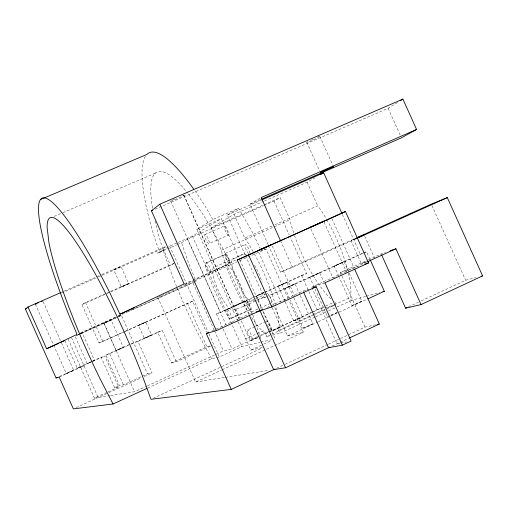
<?xml version="1.0" encoding="UTF-8"?>
<svg xmlns="http://www.w3.org/2000/svg" width="508" height="508" viewBox="0 0 508 508"><rect width="100%" height="100%" fill="white"/><g stroke="black" fill="none" stroke-linecap="round" stroke-linejoin="round"><path stroke-width="0.38" stroke-dasharray="2.54 1.91" d="M314.947 317.157L279.927 333.286L278.632 330.39L279.063 327.908A65.672 16.123 65.8 0 0 275.876 306.851M365.627 296.45L351.39 300.38L350.107 297.517L350.768 294.957A64.954 18.923 65.7 0 0 348.183 272.11M113.703 269.824L121.018 266.541L128.664 283.667L125.343 285.236L121.342 286.944L113.703 269.824L121.018 266.541M349.225 273.171L361.791 301.161L357.156 303.517L351.898 305.562L339.331 277.578M351.898 305.562L361.791 301.161M324.504 283.572L319.653 272.764L309.734 277.19L327.508 316.814L328.809 316.027M300.241 295.504L312.89 323.717L308.058 326.168L302.933 328.155L290.29 299.942M121.342 286.944L128.664 283.667M302.933 328.155L312.89 323.717M355.441 238.576L350.99 240.665L361.334 263.684L365.747 261.499M293.872 297.923L302.457 317.087L298.209 319.208L293.757 320.961L285.172 301.803M293.757 320.961L302.457 317.087M272.205 307.804L280.816 327.031L272.688 330.765L272.091 330.918L263.157 310.979M272.091 330.918L280.816 327.031M247.307 302.482L247.053 302.698A5.207 1.245 65.5 0 0 249.955 310.75L250.552 311.468A5.207 1.245 65.5 0 0 251.53 309.442A5.207 1.245 65.5 0 0 248.215 303.009L247.307 302.482L255.118 298.939M241.319 320.935L250.273 340.944L257.753 337.445M348.901 272.453L344.062 261.684L334.181 266.097L339.014 276.86M334.181 266.097L344.062 261.684M319.653 272.764L309.734 277.19M299.917 294.78L295.053 283.928L285.102 288.373L289.966 299.225M293.554 297.212L286.868 282.308L278.174 286.195L284.855 301.092M278.174 286.195L286.868 282.308M262.839 310.267L256.464 296.024L263.906 292.627M102.165 275.292L162.998 248.571L166.561 246.348M155.048 209.188L388.131 108.312L398.202 102.038M145.402 156.356A155.264 34.404 65.8 0 0 155.346 240.195L159.614 252.368L169.761 246.107L192.411 236.15L221.386 218.624L239.547 259.182M237.903 321.177L196.837 229.394L212.82 219.526L238.487 208.28L251.352 230.295L260.147 248.247M234.607 305.93L243.351 302.025L234.607 305.93L240.043 318.078M337.331 312.522L331.406 315.366M177.305 244.589L181.546 242.729L187.56 239.09L263.227 205.829M245.154 254.857L227.317 215.036L238.487 208.28M124.549 331.762L99.054 342.995L81.953 304.616L85.458 302.52L110.122 291.617M268.161 244.678L250.019 204.203L260.515 197.936M249.504 314.16A65.672 16.123 65.8 0 1 222.288 254.165L221.31 250.215L211.303 227.851L234.074 214.281L263.773 201.251M263.95 205.518L274.041 201.079L280.111 197.618L290.036 219.735L290.881 223.698A64.954 18.923 65.7 0 0 294.176 234.537M264.497 200.933L307.086 182.239L315.055 177.698M108.998 320.986L111.125 320.046L123.317 347.389L116.116 350.628L103.899 323.279L107.137 321.818M110.763 291.871L170.536 265.43L174.187 263.411M111.1 320.059L107.886 321.5M142.45 323.577L145.815 322.104L151.613 335.083L144.329 338.353L138.487 325.374L141.491 324.002M144.329 338.353L151.613 335.083M116.084 350.622L123.317 347.389M76.498 335.547L82.302 332.918L94.539 360.388L93.18 361.048M61.449 342.824L73.666 370.275L66.269 373.615L53.721 345.415M75.368 336.887L87.274 363.633L90.367 362.185M66.269 373.615L73.673 370.294M333.769 277.743L334.772 277.247M145.815 322.104L138.538 325.361M257.734 337.782L250.273 340.944M246.228 254.73A23.895 5.944 65.7 0 0 243.415 254.044L213.817 267.557A23.305 5.347 65.8 0 0 218.446 290.817A23.305 5.347 65.8 0 0 232.848 310.096L243.319 306.559L255.937 300.831M243.415 254.044L232.981 259.017A23.235 5.62 65.8 0 0 237.344 282.321A23.235 5.62 65.8 0 0 251.968 301.428L262.947 297.65A23.895 5.944 65.7 0 0 264.471 293.732M77.927 334.632L80.073 333.623M80.791 333.292L117.367 316.459M184.772 284.594L226.752 264.935L248.806 314.204L251.79 313.271M332.073 346.075L348.507 338.411M263.906 292.779L256.464 296.024M276.498 368.313L284.41 364.63M285.128 364.3L327.552 344.545M328.27 344.208L339.769 338.849M340.493 338.519L364.935 327.133L375.533 324.853M408.451 306.87L418.452 302.216M421.31 300.882L465.607 280.257L475.952 277.597M118.135 316.935L121.469 315.392L147.536 373.844L152.083 372.866L138.062 341.427L129.546 344.329L105.835 355.041L119.456 385.61L123.501 384.835L147.536 373.844M194.208 282.124L196.044 281.273L188.659 263.398L181.546 242.729M288.188 298.52L265.97 248.945L261.499 251.009L260.483 248.939M157.734 297.256L195.599 382.054L221.456 370.11M222.174 369.78L303.327 332.283L288.512 299.237M284.289 300.222L285.915 299.472M278.632 330.39L312.223 314.941M312.941 314.611L324.377 309.347M327.235 308.032L333.667 305.073M334.378 304.749L350.107 297.517M251.663 317.462A65.672 16.123 65.8 0 0 263.214 331.94L265.455 333.699L266.713 336.506L271.005 334.531M271.723 334.207L313.906 314.795M314.623 314.471L335.356 304.933M315.659 316.833L327.806 311.239M328.524 310.909L336.385 307.289M337.096 306.959L351.39 300.38M238.227 321.894L250.838 350.082L263.03 344.462M263.741 344.132L271.634 340.493M362.972 253.352L269.5 295.783L287.503 335.978L317.633 322.072M318.351 321.742L338.442 312.471M339.16 312.141L367.138 299.231M153.111 398.31L262.299 347.923M244.951 339.198L256.242 334.016M256.946 333.692L264.008 330.454M110.534 395.573L134.525 391.757L146.723 386.156M147.441 385.832L223.488 350.907L232.023 348.92L311.309 312.49M254.838 326.657L247.669 329.94A5.074 1.175 65.3 0 0 248.088 333.661L248.583 334.861A5.074 1.175 65.3 0 0 251.816 339.192L258.972 335.902M259.69 335.572L271.151 330.308A5.061 1.238 65.3 0 0 270.3 325.368L269.723 324.18A5.061 1.238 65.3 0 0 267.195 321.081A5.061 1.238 65.3 0 0 267.005 323.679M312.026 312.16L317.075 309.842L335.312 304.813M265.455 333.699L268.319 332.384M269.037 332.054L332.683 302.812M147.625 388.099L211.722 358.642L219.323 356.978L241.833 346.627L260.045 342.379M82.29 332.924L80.042 333.94M92.627 361.004L101.067 357.188L114.7 387.788L119.456 385.61M68.193 339.192L94.431 398.132L107.264 392.259M107.982 391.935L118.675 387.045L104.826 355.962L101.067 357.188M130.905 344.183L157.639 332.105L171.393 362.928L206.858 346.71L212.312 345.313M76.181 407.594L108.223 392.932M108.941 392.601L141.3 377.8M144.177 376.485L152.083 372.866M171.393 362.928L176.308 361.785L210.871 345.967M255.549 326.333L265.582 321.742M363.69 253.028L366.566 251.72L369.799 258.915M223.482 255.06L204.622 263.442L204.705 263.766A62.49 14.548 65.8 0 0 229.413 318.999L248.209 310.452M231.261 318.414L250.146 309.823M251.466 312.007L259.271 308.458M259.975 308.134L270.618 303.289M212.058 330.937L248.082 314.535M364.935 327.133L340.404 272.504L367.595 260.121M368.313 259.798L381.19 253.93L385.61 252.387M267.189 307.423L270.065 306.114M270.783 305.791L303.111 291.065L308.921 289.16M311.658 287.166L367.062 261.925M222.777 328.244L216.402 313.982L252.508 297.625M253.232 297.301L264.065 292.392M264.789 292.068L301.619 275.38L306.559 273.583L290.462 237.687M227.228 309.404L246.126 300.844M216.402 313.982L220.434 312.598L252.73 297.967M255.607 296.666L264.217 292.767M264.935 292.443L306.559 273.583M255.829 298.615L266.478 293.789M256.635 300.514L262.947 297.65M245.478 255.581L264.287 297.567L265.728 296.913M266.446 296.589L363.03 253.009M330.968 314.992L337.204 312.426M268.484 245.402L280.473 272.142L356.248 237.966M280.473 272.142L292.513 267.437L356.521 238.563M64.999 340.684L77.153 367.995L91.923 361.321M59.671 376.358L91.967 361.766M92.685 361.448L104.826 355.962M105.835 355.041L109.664 353.778L130.194 344.5M59.188 377.063L84.042 365.836L77.153 367.995M138.062 341.427L162.325 330.467L176.308 361.785M231.267 322.739L232.416 322.224M99.054 342.995L124.365 331.622M125.089 331.299L192.589 301.187L206.489 332.289M125.273 331.438L192.589 301.187M91.44 361.842L87.287 363.645M229.546 262.922L235.947 260.064M210.452 271.901L229.387 263.449M184.118 283.959L192.068 280.41M192.792 280.086L226.752 264.935M158.756 296.875L160.922 295.904M161.646 295.58L166.713 293.319M167.437 293.002L194.539 280.829M194.932 280.727L265.97 248.945M80.658 332.804L117.437 316.376M118.161 316.059L120.32 315.087M128.257 311.55L130.416 310.579M131.14 310.261L196.044 281.273M118.091 316.135L125.292 312.922M126.009 312.598L129.61 310.991M132.493 309.702L192.989 282.689L214.179 330.086M78.226 334.734L121.469 315.392M80.81 333.623L116.034 317.887M225.298 253.429L245.224 244.577M206.426 262.903L225.374 254.483M76.429 335.553L77.248 335.191M106.032 322.332L103.899 323.279M110.846 291.294L175.406 262.738M81.953 304.616L110.039 292.195M234.074 214.281L244.754 238.112L272.186 225.952M275.076 224.676L317.665 205.797L320.294 209.239A64.954 18.923 65.7 0 1 326.396 218.98M221.31 250.215L290.036 219.735M204.895 234.467L224.676 225.857A5.042 1.238 66.2 0 1 227.451 229.692L228.644 233.166A5.042 1.238 66.2 0 1 228.549 235.058L208.788 243.688A5.061 1.175 66.2 0 1 206.629 240.976L206.058 239.82A5.061 1.175 66.2 0 1 204.895 234.467L205.213 234.423A5.061 1.175 66.2 0 1 207.95 238.29L209.163 241.77A5.061 1.175 66.2 0 1 209.106 243.649M356.222 238.43L350.99 240.665M250.019 204.203L260.89 199.441M227.317 215.036L261.372 200.101M196.837 229.394L221.386 218.624M61.322 292.354L63.494 291.395M64.218 291.078L101.136 274.866M101.86 274.542L166.3 246.247M61.608 293.11L95.65 278.155M98.546 276.885L101.441 275.609M211.303 227.851L263.449 204.94M264.179 204.622L280.111 197.618M163.233 250.139L157.658 253.073L160.509 251.816M159.614 252.368L166.688 249.257M167.399 248.945L176.594 244.9M92.246 361.347L94.539 360.388M366.611 261.544L361.334 263.684M54.115 216.408L62.122 212.985M62.852 212.674L155.327 173.158M345.465 272.523L346.227 272.244M363.741 252.755L366.566 251.72M157.639 332.105L162.325 330.467M264.287 297.567L266.217 296.907M340.404 272.504L358.419 266.363M313.88 286.436L324.231 283.019M328.282 316.617L327.508 316.814M366.376 296.247L379.857 292.525M295.053 283.928L285.102 288.373M266.713 336.506L269.653 335.788M272.586 335.077L279.927 333.286M260.801 342.202L271.424 339.725M287.503 335.978L303.327 332.283M250.838 350.082L263.735 347.256M340.004 343.186L337.045 343.751L311.982 287.884M340.747 343.04L346.678 341.903M114.7 387.788L118.675 387.045M94.431 398.132L109.76 395.694M195.599 382.054L224.472 377.463M225.247 377.342L268.942 370.395M228.549 235.058L228.219 235.102A5.042 1.238 66.2 0 1 226.022 232.423L225.45 231.267A5.042 1.238 66.2 0 1 224.346 225.908M267.183 293.465L268.122 293.98A5.194 1.308 65.5 0 1 271.075 299.218A5.194 1.308 65.5 0 1 271.329 302.965M244.754 238.112L247.263 241.662A65.672 16.123 65.8 0 1 253.981 253.035M212.82 219.526L205.454 206.712A155.264 34.404 65.8 0 0 194.494 190.227M211.722 358.642C191.319 323.329 174.796 285.826 162.154 247.059A134.423 29.756 65.8 0 1 155.01 220.872M388.131 108.312L400.139 134.95M431.946 205.556L465.607 280.257M319.799 136.373L332.784 165.265M364.706 236.264L374.409 257.848M342.424 214.49L360.197 254.044M306.762 142.234L319.735 171.12M331.965 218.624L354.076 267.843M307.086 182.239L317.665 205.797M324.041 222.028L346.551 272.155M310.845 228.797L333.019 278.194M334.829 301.828L336.074 304.603M274.041 201.079L289.173 234.817M301.619 275.38L317.075 309.842M280.53 240.709L292.513 267.437M272.256 246.005L294.596 295.834M258.642 252.095L280.962 301.917M239.871 259.906L261.595 308.426M262.896 311.321L275.215 338.842M183.953 195.129L239.509 319.284M183.82 195.301L238.989 318.592M192.411 236.15L241.833 346.627M170.682 201.098L226.2 325.222M187.56 239.09L220.434 312.598M223.095 328.955L232.023 348.92M214.497 330.803L223.488 350.907M169.761 246.107L208.705 333.223M209.029 333.94L219.323 356.978M162.998 248.571L170.536 265.43M187.446 303.276L206.858 346.71M103.683 322.567L134.525 391.757M109.664 353.778L123.501 384.835M85.458 302.52L102.838 341.516M71.488 337.642L98.158 397.542M43.129 301.65L61.131 342.106M35.382 304.19L53.397 344.691M267.386 324.822L267.627 325.418M252.527 314.382L239.757 283.261L223.317 249.441L206.102 219.38A134.423 29.756 65.8 0 0 186.779 192.011M252.825 315.106L261.245 339.757M248.59 253.683A5.182 1.308 66 0 1 245.021 246.367L244.926 245.497A5.182 1.308 66 0 1 247.307 246.444A5.182 1.308 66 0 1 249.771 253.124M330.892 298.831A64.954 18.923 65.7 0 1 294.424 235.28M326.796 219.672A64.954 18.923 65.7 0 1 347.79 270.491M271.151 330.308A5.061 1.238 65.3 0 1 267.875 326.022M251.816 339.192A5.074 1.175 65.3 0 0 250.901 334.264L250.323 333.07A5.074 1.175 65.3 0 0 247.669 329.94M152.489 208.102A134.423 29.756 65.8 0 1 186.233 191.351M254.368 253.746A65.672 16.123 65.8 0 1 275.673 306.057M182.886 195.396A7.277 0.387 -24.1 0 1 180.105 197.256A7.277 0.387 -24.1 0 1 170.942 201.073A7.277 0.387 -24.1 0 1 176.359 198.12M319.513 136.608A7.156 0.375 -24.4 0 1 310.585 140.894A7.156 0.375 -24.4 0 1 307.727 141.592M311.791 139.573A7.156 0.375 -24.4 0 1 312.928 139.052M318.052 136.868A7.156 0.375 -24.4 0 1 319.043 136.506M223.736 262.814A23.965 5.658 65.8 0 1 238.849 282.531A23.965 5.658 65.8 0 1 243.319 306.559M254.546 265.284A23.895 5.944 65.7 0 1 262.122 282.194M229.826 262.02L229.762 262.623A5.201 1.245 66 0 1 227.514 261.017A5.201 1.245 66 0 1 225.133 255.213L225.025 254.343A5.201 1.245 66 0 1 227.33 255.334A5.201 1.245 66 0 1 229.826 262.02M227.025 309.651L226.968 310.191A4.934 1.118 65.6 0 0 229.33 316.465A4.934 1.118 65.6 0 0 231.527 317.64L231.426 316.852A4.934 1.118 65.6 0 0 229.165 311.347A4.934 1.118 65.6 0 0 227.025 309.651M245.91 301.098L245.84 301.638A4.921 1.175 65.6 0 0 248.177 307.905A4.921 1.175 65.6 0 0 250.444 309.042L250.355 308.248A4.921 1.175 65.6 0 0 248.107 302.762A4.921 1.175 65.6 0 0 245.91 301.098M229.044 263.43L228.587 263.1A4.915 1.175 66 0 1 225.463 257.169A4.915 1.175 66 0 1 226.168 254.819L226.708 255.429A4.915 1.175 66 0 1 229.305 260.763A4.915 1.175 66 0 1 229.044 263.43M210.121 271.869L209.677 271.532A4.928 1.118 66 0 1 206.566 265.576A4.928 1.118 66 0 1 207.194 263.258L207.728 263.868A4.928 1.118 66 0 1 210.318 269.227A4.928 1.118 66 0 1 210.121 271.869"/><path stroke-width="0.76" d="M146.901 388.43L113.055 403.987L73.349 408.889L59.188 377.063L56.077 377.984L25.4 309.016L28.016 306.978L60.598 292.671M28.016 306.978L46.603 348.761L77.051 334.41L69.374 316.281A157.81 24.105 65.9 0 1 41.808 198.342A157.81 24.105 65.9 0 1 109.88 292.9L119.952 314.198L184.118 283.959L151.403 210.763L159.817 204.203L402.901 99.111L416.585 129.457L401.434 137.833L261.614 199.123M400.221 100.787L402.901 99.111M320.364 174.669L323.685 172.777L342.106 213.773M35.611 304.057L36.087 303.816M41.415 301.631L42.094 301.308M329.94 347.066L285.56 367.76L237.306 259.994L345.446 211.506L368.548 262.915L324.974 282.778L351.123 341.046L342.367 345.135L328.517 347.726L303.428 291.783M349.225 338.074L379.317 324.041L354.724 269.284M381.514 254.654L405.594 308.204L421.043 304.59L482.6 275.888L447.307 197.612L431.305 204.121L356.972 237.642M113.055 403.987L100.305 379.292A136.62 20.847 65.9 0 1 48.978 242.926L47.085 227.139A136.62 20.847 65.9 0 1 78.988 246.545A136.62 20.847 65.9 0 1 140.214 369.919L150.952 399.307L231.242 389.388L275.063 368.986M405.594 308.204L407.022 307.537M332.334 217.589L345.446 211.506M367.849 298.901L384.353 291.287L370.122 259.639M269.596 245.485L271.609 244.558L257.994 250.654L268.186 246.126M321.558 222.307L323.723 221.317L320.561 222.695M231.242 389.388L206.292 333.559L208.451 332.575M206.292 333.559L216.325 330.594L262.166 309.715M367.786 261.601L395.929 248.78L421.043 304.59M256.273 311.868L271.882 306.978L316.186 286.785L342.367 345.135M37.598 303.098L38.538 302.673M356.521 238.563L447.307 197.612M56.077 377.984L57.512 377.33M316.027 224.72L320.027 222.936M315.436 224.987L310.197 227.362L310.998 227.025M320.116 222.955L314.985 225.26M237.306 259.994L280.53 240.709L261.169 197.542L416.585 129.457M281.241 240.392L286.245 238.163M287.674 237.522L331.641 217.913M119.952 314.198L134.309 307.784M46.603 348.761L58.693 343.364M60.115 342.729L64.383 340.824M314.452 225.495L312.026 226.574M357.111 237.827L364.058 234.829L356.794 238.176M262.096 199.784L323.685 172.777M25.4 309.016L26.848 308.381M151.403 210.763L152.864 210.128M40.519 199.517L146.945 154.4A155.264 34.404 65.8 0 1 193.592 188.963M41.319 301.466L42.024 301.18M35.674 304.127L36.176 303.936M390.036 250.838L395.929 248.78M364.935 264.147L368.548 262.915M312.553 287.973L316.186 286.785M382.854 291.7L384.353 291.287M481.12 276.269L482.6 275.888M377.05 324.529L379.317 324.041M285.56 367.76L273.621 369.653L249.13 314.928M248.495 254.756L271.882 306.978M159.817 204.203L216.325 330.594M320.675 172.371L320.389 172.561L333.432 166.707L320.675 172.371"/></g></svg>
